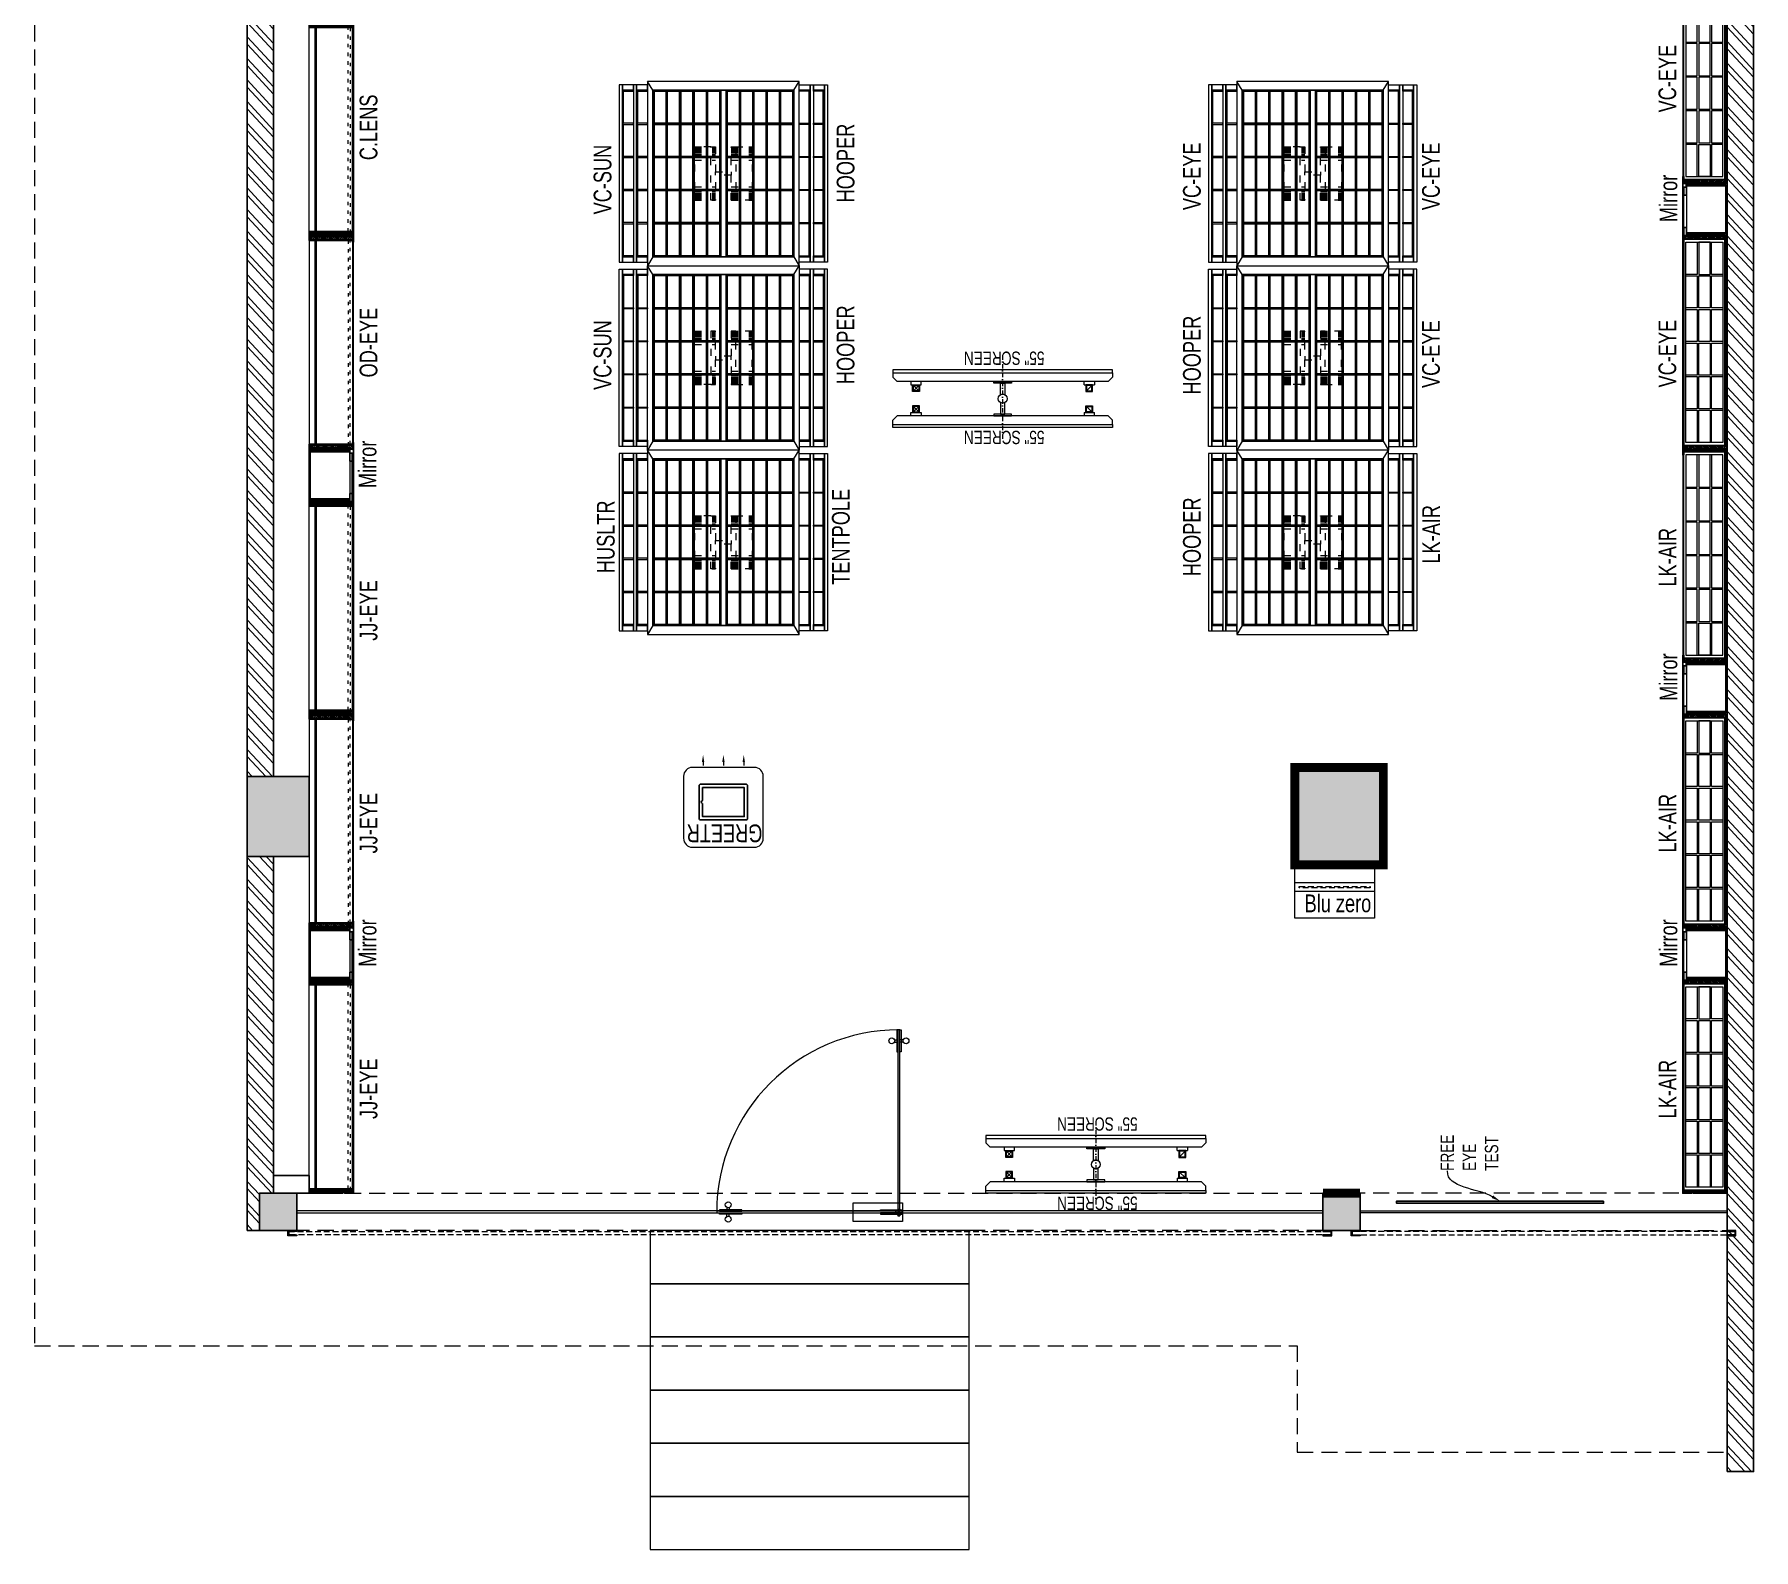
# Model space of a CAD drawing. Header units: feet. Extents: x 6770672 to 6780372, y -5590075 to -5575168.
# Drawn here: x 6770672 to 6780372, y -5590075 to -5581528 of the extents above; entities that cross this region are included whole.
import ezdxf
from ezdxf import colors
from ezdxf.entities.mleader import LeaderData, LeaderLine
from ezdxf.math import Vec2, Vec3

# ---------------------------------------------------------------- set-up
doc = ezdxf.new("R2010")
doc.units = ezdxf.units.FT
doc.header["$LTSCALE"] = 33
doc.header["$MEASUREMENT"] = 0
for name, pattern in [('a_p6_plan_L18$0$HIDDEN', [0.375, 0.25, -0.125]), ('ACAD_ISO03W100', [30, 12, -18]), ('D10_DASHED', [0.75, 0.5, -0.25]), ('DASHDOT2', [0.5, 0.25, -0.125, 0, -0.125]), ('HIDDENX2', [0.75, 0.5, -0.25])]:
    doc.linetypes.add(name, pattern=pattern)
for name, color, linetype, lineweight in [('A-Glazing', 4, 'Continuous', 20), ('A-shutter', 8, 'Continuous', 18), ('beam', 90, 'Continuous', 9), ('Glazing', 141, 'Continuous', 15), ('LENS-DIM', 252, 'Continuous', 5), ('LENS-FURNITURE', 13, 'Continuous', 9), ('LENS-PARTITION', 21, 'Continuous', 25), ('LENS-TEXT', 31, 'Continuous', 5), ('LENS_DIMENSION', 193, 'Continuous', 0), ('LENS_TEXT', 31, 'Continuous', 5), ('LK-EQPMT', 3, 'Continuous', 18), ('LK-FF&E FLOOR', 1, 'Continuous', 9), ('LK-FF&E WALL', 1, 'Continuous', 9), ('LK-IT', 3, 'Continuous', 18), ('LK-MIRROR', 133, 'Continuous', 13), ('LN-ELEVATION-1', 81, 'Continuous', 25), ('LN-ELEVATION-2', 103, 'Continuous', 20), ('LN-ELEVATION-3', 125, 'Continuous', 18), ('LN-ELEVATION-4', 145, 'Continuous', 13), ('LN-ELEVATION-5', 167, 'Continuous', 5), ('LN-HATCH', 251, 'Continuous', 0), ('PLANO-TXT', 252, 'Continuous', 5), ('rolling shutter', 1, 'Continuous', 5), ('Steps', 4, 'Continuous', 9)]:
    doc.layers.add(name, color=color, linetype=linetype, lineweight=lineweight)
doc.layers.add('A-WALL', color=1, linetype='Continuous')
doc.layers.add('column', color=10, linetype='Continuous')
doc.styles.add('LK TXT', font='GILC____.TTF', dxfattribs={"height": 100})
doc.styles.get("Standard").update_dxf_attribs({"font": 'GILC____.TTF'})
pattern_1 = [(45, (7858054.0837, 3504049.203), (-4.4901280605, 4.4901280605), [])]

# ---------------------------------------------------------------- blocks, each defined once
blk = doc.blocks.new('*U39')
at = {"layer": 'A-shutter', "color": 5, "ltscale": 10}
for points in [[(41041486, -1561539.2), (41041486, -1561544.2), (41041441, -1561544.2), (41041441, -1561564.2), (41041486, -1561564.2), (41041486, -1561569.2), (41041436, -1561569.2), (41041436, -1561539.2)], [(41043556, -1561539.2), (41043556, -1561544.2), (41043601, -1561544.2), (41043601, -1561564.2), (41043556, -1561564.2), (41043556, -1561569.2), (41043606, -1561569.2), (41043606, -1561539.2)]]:
    blk.add_lwpolyline(points, close=True, dxfattribs=at)
at = {"layer": 'A-shutter', "color": 5, "linetype": 'HIDDENX2', "ltscale": 2}
blk.add_lwpolyline([(41041441, -1561544.2), (41041441, -1561564.2), (41043601, -1561564.2), (41043601, -1561544.2)], close=True, dxfattribs=at)
blk = doc.blocks.new('*U40')
at = {"layer": 'A-shutter', "color": 5, "ltscale": 10}
for points in [[(41041486, -1561539.2), (41041486, -1561544.2), (41041441, -1561544.2), (41041441, -1561564.2), (41041486, -1561564.2), (41041486, -1561569.2), (41041436, -1561569.2), (41041436, -1561539.2)], [(41047276, -1561539.2), (41047276, -1561544.2), (41047321, -1561544.2), (41047321, -1561564.2), (41047276, -1561564.2), (41047276, -1561569.2), (41047326, -1561569.2), (41047326, -1561539.2)]]:
    blk.add_lwpolyline(points, close=True, dxfattribs=at)
at = {"layer": 'A-shutter', "color": 5, "linetype": 'HIDDENX2', "ltscale": 2}
blk.add_lwpolyline([(41041441, -1561544.2), (41041441, -1561564.2), (41047321, -1561564.2), (41047321, -1561544.2)], close=True, dxfattribs=at)
blk = doc.blocks.new('A$C3fdafdbe')
at = {"layer": 'column'}
h = blk.add_hatch(color=8, dxfattribs=at)
h.dxf.hatch_style = 1
h.paths.add_polyline_path([(7625, 13757.5), (7125, 13757.5), (7125, 13207.5), (7625, 13207.5)])
h.paths.add_polyline_path([(1550, 13710), (1200, 13710), (1200, 13260), (1550, 13260)])
h.paths.add_polyline_path([(1550, 8460), (1200, 8460), (1200, 8010), (1550, 8010)])
h.paths.add_polyline_path([(7625, 8507.5), (7125, 8507.5), (7125, 7957.5), (7625, 7957.5)])
h.paths.add_polyline_path([(7480, 860), (7270, 860), (7270, 650), (7480, 650)])
h.paths.add_polyline_path([(1480, 860), (1270, 860), (1270, 650), (1480, 650)])
h.paths.add_polyline_path([(1550, 3210), (1200, 3210), (1200, 2760), (1550, 2760)])
h = blk.add_hatch(dxfattribs=at)
h.set_pattern_fill('AR-CONC', color=256, scale=10)
h.set_pattern_definition([(50, (-15158185.9, 588570), (1821.84669, -159.39086), [190.5, -2095.5]), (355, (-15158186, 588570), (-352.43421, 1910.56845), [152.4, -1676.40584]), (100.451445, (-15158034.1, 588556.7), (1469.41247, 1751.17752), [161.90009, -1780.90245]), (46.1842, (-15158186, 589078), (2710.7904, -420.42328), [285.75, -3143.25]), (96.635558, (-15157960, 589043), (2374.04134, 2474.26125), [242.85023, -2671.3561]), (351.184151, (-15158186, 589078), (2374.04134, 2474.26125), [228.59967, -2514.5973]), (21, (-15157931.9, 588951), (1516.14391, -1022.65198), [190.5, -2095.5]), (326, (-15157932, 588951), (618.02028, 1841.87966), [152.4, -1676.4]), (71.451445, (-15157805.6, 588865.8), (2134.1642, 819.22769), [161.90009, -1780.89938]), (37.5, (-15158185.9, 588570), (30.886033, 845.55039), [0, -1656.08, 0, -1701.8, 0, -1682.75]), (7.5, (-15158185.9, 588570), (668.196625, 1001.80575), [0, -970.28, 0, -1617.98, 0, -641.35]), (327.5, (-15158752.3, 588570), (1355.905952, -57.28744), [0, -635, 0, -1981.2, 0, -2628.9]), (317.5, (-15159006.3, 588570), (1481.29181, 254.26491), [0, -825.5, 0, -1315.72, 0, -1866.9])])
h.paths.add_polyline_path([(7625, 13757.5), (7125, 13757.5), (7125, 13207.5), (7625, 13207.5)])
h = blk.add_hatch(color=8, dxfattribs=at)
h.dxf.hatch_style = 1
h.paths.add_polyline_path([(7611, 3262.1), (7111, 3262.1), (7111, 2712.1), (7611, 2712.1)])
at = {"layer": 'LN-HATCH'}
h = blk.add_hatch(dxfattribs=at)
h.set_pattern_fill('ANSI32', color=256, scale=222, angle=268.11052)
h.set_pattern_definition([(313.1105193, (-3157722.67, 5466645.49), (60.7755651, 56.8937008), []), (313.1105193, (-3157723.96, 5466606.27), (60.7755651, 56.8937008), [])])
h.paths.add_polyline_path([(9550, -710), (9700, -710), (9700, 13410), (9550, 13410)])
h.paths.add_polyline_path([(9700, 13410), (7625, 13410), (7625, 13560), (9700, 13560)])
h.paths.add_polyline_path([(7125, 13410), (1550, 13410), (1550, 13560), (7125, 13560)])
h.paths.add_polyline_path([(1350, 13260), (1200, 13260), (1200, 8460), (1350, 8460)])
h.paths.add_polyline_path([(1350, 8010), (1200, 8010), (1200, 3210), (1350, 3210)])
h.paths.add_polyline_path([(1200, 650), (1270, 650), (1270, 860), (1350, 860), (1350, 2760), (1200, 2760)])
at = {"layer": 'A-WALL'}
for points in [[(7125, 13410), (1550, 13410), (1550, 13560), (7125, 13560)], [(9700, 13410), (7625, 13410), (7625, 13560), (9700, 13560)], [(9550, -710), (9700, -710), (9700, 13410), (9550, 13410)], [(1350, 13260), (1200, 13260), (1200, 8460), (1350, 8460)], [(1350, 8010), (1200, 8010), (1200, 3210), (1350, 3210)], [(1200, 650), (1270, 650), (1270, 860), (1350, 860), (1350, 2760), (1200, 2760)]]:
    blk.add_lwpolyline(points, close=True, dxfattribs=at)
at = {"layer": 'beam', "linetype": 'a_p6_plan_L18$0$HIDDEN', "lineweight": 5, "ltscale": 11}
for p, q in [((1200, 13710), (0, 13710)), ((0, 13710), (0, 650)), ((0, 650), (0, 0)), ((0, 0), (7125, 0)), ((7125, 0), (7125, -600)), ((7125, -600), (9550, -600))]:
    blk.add_line(p, q, dxfattribs=at)
for points in [[(1480, 860), (7270, 860), (7270, 650), (1480, 650)], [(7480, 650), (9550, 650), (9550, 860), (7480, 860)]]:
    blk.add_lwpolyline(points, close=True, dxfattribs=at)
at = {"layer": 'column'}
for points in [[(1200, 13710), (1550, 13710), (1550, 13260), (1200, 13260)], [(7125, 13757.5), (7625, 13757.5), (7625, 13207.5), (7125, 13207.5)], [(1200, 8460), (1550, 8460), (1550, 8010), (1200, 8010)], [(7125, 8507.5), (7625, 8507.5), (7625, 7957.5), (7125, 7957.5)], [(1200, 3210), (1550, 3210), (1550, 2760), (1200, 2760)], [(7111, 3262.1), (7611, 3262.1), (7611, 2712.1), (7111, 2712.1)], [(1270, 860), (1480, 860), (1480, 650), (1270, 650)], [(7270, 860), (7480, 860), (7480, 650), (7270, 650)]]:
    blk.add_lwpolyline(points, close=True, dxfattribs=at)
at = {"layer": 'rolling shutter', "color": 2, "xscale": -1}
blk.add_blockref('*U40', (41048756, 1562188.8), dxfattribs=at)
at = {"layer": 'rolling shutter', "color": 2}
blk.add_blockref('*U39', (-41034006, 1562188.8), dxfattribs=at)
blk = doc.blocks.new('Entrance Door')
at = {"layer": 'Glazing', "ltscale": 111}
blk.add_hatch(color=256, dxfattribs=at).paths.add_polyline_path([(18, -35), (18, -1235), (30, -1235), (30, -35)])
at = {"layer": 'Glazing'}
for p, q in [((30, -54), (18, -66)), ((1118, -31), (1118, -54)), ((1118, -89), (1118, -66)), ((1133, -31), (1133, -54)), ((1133, -89), (1133, -66))]:
    blk.add_line(p, q, dxfattribs=at)
at = {"layer": 'Glazing', "ltscale": 44}
for p, q in [((-5, -1156), (18, -1156)), ((-5, -1171), (18, -1171)), ((53, -1156), (30, -1156)), ((53, -1171), (30, -1171))]:
    blk.add_line(p, q, dxfattribs=at)
at = {"layer": 'Glazing'}
for points in [[(320, -120), (0, -120), (0, 0), (320, 0)], [(0, -54), (142, -54), (142, -47), (0, -47)], [(0, -66), (142, -66), (142, -74), (0, -74)], [(1181, -54), (1038, -54), (1038, -47), (1181, -47)], [(1181, -66), (1038, -66), (1038, -74), (1181, -74)]]:
    blk.add_lwpolyline(points, close=True, dxfattribs=at)
at = {"layer": 'Glazing', "ltscale": 222}
blk.add_lwpolyline([(-2, -66), (1199, -66), (1199, -54), (-2, -54)], close=True, dxfattribs=at)
at = {"layer": 'Glazing', "ltscale": 111}
blk.add_lwpolyline([(18, -35), (18, -1235), (30, -1235), (30, -35)], close=True, dxfattribs=at)
at = {"layer": 'Glazing', "ltscale": 44}
for points in [[(18, -1093), (18, -1235), (10, -1235), (10, -1093)], [(30, -1093), (30, -1235), (37, -1235), (37, -1093)]]:
    blk.add_lwpolyline(points, close=True, dxfattribs=at)
at = {"layer": 'Glazing'}
for centre, radius in [((1125, -14), 19), ((24, -59), 19.8), ((1125, -107), 19)]:
    blk.add_circle(centre, radius, dxfattribs=at)
at = {"layer": 'Glazing', "ltscale": 44}
for centre in [(-22, -1164), (70, -1164)]:
    blk.add_circle(centre, 19, dxfattribs=at)
at = {"layer": 'Glazing', "ltscale": 222}
blk.add_arc((24, -60), 1175, 270, 359.9996, dxfattribs=at)
blk = doc.blocks.new('VC HD 1200')
at = {"layer": 'LN-HATCH', "ltscale": 0.5}
h = blk.add_hatch(dxfattribs=at)
h.set_pattern_fill('ANSI31', color=256, scale=2)
h.set_pattern_definition([(45, (3760859.753, 1795248.936), (-4.490128061, 4.490128061), [])])
h.paths.add_polyline_path([(-1200, 250), (-1200, 60), (-1194, 60), (-1194, 50), (-1200, 50), (-1200, 6), (-1182, 6), (-1182, 250)])
h = blk.add_hatch(dxfattribs=at)
h.set_pattern_fill('ANSI31', color=256, scale=2)
h.set_pattern_definition(pattern_1)
h.paths.add_polyline_path([(0, 250), (0, 60), (-6, 60), (-6, 50), (0, 50), (0, 6), (-18, 6), (-18, 250)])
h = blk.add_hatch(dxfattribs=at)
h.set_pattern_fill('ANSI31', color=256, scale=2)
h.set_pattern_definition([(45, (7858047.0837, 3504049.203), (-4.4901280605, 4.4901280605), [])])
h.paths.add_polyline_path([(-1165, 6), (-1165, 0), (-1200, 0), (-1200, 6)])
h = blk.add_hatch(dxfattribs=at)
h.set_pattern_fill('ANSI31', color=256, scale=2)
h.set_pattern_definition(pattern_1)
h.paths.add_polyline_path([(-28, 6), (-28, 0), (0, 0), (0, 6)])
at = {"layer": 'LN-ELEVATION-1', "ltscale": 0.5}
for points in [[(-1200, 250), (-1200, 60), (-1194, 60), (-1194, 50), (-1200, 50), (-1200, 6), (-1182, 6), (-1182, 250)], [(-18, 238), (-1182, 238), (-1182, 244), (-18, 244)], [(0, 250), (0, 60), (-6, 60), (-6, 50), (0, 50), (0, 6), (-18, 6), (-18, 250)], [(-1165, 6), (-1165, 0), (-1200, 0), (-1200, 6)], [(-35, 6), (-35, 0), (0, 0), (0, 6)]]:
    blk.add_lwpolyline(points, close=True, dxfattribs=at)
at = {"layer": 'LN-ELEVATION-3', "ltscale": 0.5}
for p, q in [((-1182, 250), (-18, 250)), ((-1165, 6), (-35, 6)), ((-35, 0), (-1165, 0))]:
    blk.add_line(p, q, dxfattribs=at)
for points in [[(-1165, 226), (-35, 226), (-35, 18), (-1165, 18)], [(-1165, 226), (-983.3, 226), (-983.3, 162), (-1165, 162)], [(-975.3, 226), (-793.7, 226), (-793.7, 162), (-975.3, 162)], [(-785.7, 226), (-604, 226), (-604, 162), (-785.7, 162)], [(-596, 226), (-414.3, 226), (-414.3, 162), (-596, 162)], [(-406.3, 226), (-224.7, 226), (-224.7, 162), (-406.3, 162)], [(-216.7, 226), (-35, 226), (-35, 162), (-216.7, 162)], [(-1165, 90), (-983.3, 90), (-983.3, 154), (-1165, 154)], [(-975.3, 154), (-793.7, 154), (-793.7, 90), (-975.3, 90)], [(-785.7, 154), (-604, 154), (-604, 90), (-785.7, 90)], [(-596, 154), (-414.3, 154), (-414.3, 90), (-596, 90)], [(-406.3, 154), (-224.7, 154), (-224.7, 90), (-406.3, 90)], [(-216.7, 154), (-35, 154), (-35, 90), (-216.7, 90)], [(-1165, 82), (-983.3, 82), (-983.3, 18), (-1165, 18)], [(-975.3, 82), (-793.7, 82), (-793.7, 18), (-975.3, 18)], [(-785.7, 82), (-604, 82), (-604, 18), (-785.7, 18)], [(-596, 82), (-414.3, 82), (-414.3, 18), (-596, 18)], [(-406.3, 82), (-224.7, 82), (-224.7, 18), (-406.3, 18)], [(-216.7, 82), (-35, 82), (-35, 18), (-216.7, 18)]]:
    blk.add_lwpolyline(points, close=True, dxfattribs=at)
blk = doc.blocks.new('MIRROR')
at = {"layer": 'LN-HATCH', "ltscale": 0.5}
h = blk.add_hatch(dxfattribs=at)
h.set_pattern_fill('ANSI31', color=256, scale=2)
h.set_pattern_definition([(45, (4060433.7416, 1708720.787), (-4.4901280605, 4.4901280605), [])])
h.paths.add_polyline_path([(212.9, 101.3), (230.9, 101.3), (230.9, -127.7), (212.9, -127.7)])
h.paths.add_polyline_path([(230.9, 95.3), (494.9, 95.3), (494.9, 101.3), (230.9, 101.3)])
h.paths.add_polyline_path([(512.9, 101.3), (494.9, 101.3), (494.9, -127.7), (512.9, -127.7)])
at = {"layer": 'Defpoints'}
blk.add_lwpolyline([(512.9, 101.3), (212.9, 101.3), (212.9, -148.7), (512.9, -148.7)], close=True, dxfattribs=at)
at = {"layer": 'LN-ELEVATION-1'}
for points in [[(212.9, 101.3), (230.9, 101.3), (230.9, -127.7), (212.9, -127.7)], [(230.9, 95.3), (494.9, 95.3), (494.9, 101.3), (230.9, 101.3)], [(512.9, 101.3), (494.9, 101.3), (494.9, -127.7), (512.9, -127.7)], [(259.9, -141.7), (259.9, -127.7), (214.9, -127.7), (214.9, -148.7), (223.9, -148.7), (223.9, -147.2), (216.4, -147.2), (216.4, -141.7)], [(442.9, -141.7), (442.9, -127.7), (487.9, -127.7), (487.9, -148.7), (478.9, -148.7), (478.9, -147.2), (486.4, -147.2), (486.4, -141.7)], [(504.9, -148.7), (504.9, -147.2), (509.4, -147.2), (509.4, -129.2), (487.9, -129.2), (487.9, -127.7), (510.9, -127.7), (510.9, -148.7)]]:
    blk.add_lwpolyline(points, close=True, dxfattribs=at)
at = {"layer": 'LN-ELEVATION-2', "color": 4, "lineweight": 0}
blk.add_lwpolyline([(216.4, -141.7), (486.4, -141.7), (486.4, -147.2), (216.4, -147.2)], close=True, dxfattribs=at)
at = {"layer": 'LN-ELEVATION-2'}
blk.add_lwpolyline([(259.9, -141.7), (442.9, -141.7), (442.9, -127.7), (259.9, -127.7)], close=True, dxfattribs=at)
at = {"layer": 'LN-ELEVATION-4', "ltscale": 0.5}
blk.add_line((478.9, -148.7), (223.9, -148.7), dxfattribs=at)
blk = doc.blocks.new('GREETR 450x450')
at = {"layer": 'LN-ELEVATION-1', "linetype": 'ByBlock', "lineweight": -2}
for p, q in [((481.3, 339.7), (461, 339.7)), ((481.3, 225), (461, 225)), ((481.3, 110.3), (461, 110.3))]:
    blk.add_line(p, q, dxfattribs=at)
at = {"layer": 'LN-ELEVATION-1'}
for points in [[(355.5, 98.3), (355.5, 352.3, 0.414214), (345.5, 362.3), (163.5, 362.3, 0.414214), (153.5, 352.3), (153.5, 98.3, 0.414214), (163.5, 88.3), (345.5, 88.3, 0.414214)], [(264, 342.8), (336.5, 342.8), (336.5, 107.8), (172.5, 107.8), (172.5, 342.8), (245, 342.8, 0.327538), (246.9, 344.2, -0.733799), (262.1, 344.2, 0.327538)]]:
    blk.add_lwpolyline(points, format="xyb", close=True, dxfattribs=at)
at = {"layer": 'LN-ELEVATION-1', "linetype": 'ByBlock', "lineweight": -2}
for points in [[(481.3, 346.4), (481.3, 333.1), (521.3, 339.7)], [(481.3, 231.7), (481.3, 218.3), (521.3, 225)], [(481.3, 116.9), (481.3, 103.6), (521.3, 110.3)]]:
    blk.add_solid(points, dxfattribs=at)
at = {"layer": 'LN-ELEVATION-2'}
blk.add_lwpolyline([(50, 0), (400, 0, 0.414214), (450, 50), (450, 400, 0.414214), (400, 450), (50, 450, 0.414214), (0, 400), (0, 50, 0.414214)], format="xyb", close=True, dxfattribs=at)
at = {"layer": 'LENS-TEXT', "color": 0, "linetype": 'Continuous', "ltscale": 3, "insert": (78.9, 218.7), "char_height": 100, "attachment_point": 5, "rotation": 90, "style": 'LK TXT'}
blk.add_mtext_dynamic_manual_height_columns('GREETR', width=353.056, gutter_width=0.5, heights=[0], dxfattribs=at)
blk = doc.blocks.new('JJ SH 1200')
at = {"layer": 'LN-HATCH', "ltscale": 0.5}
h = blk.add_hatch(dxfattribs=at)
h.set_pattern_fill('ANSI31', color=256, scale=2)
h.set_pattern_definition([(45, (4097187.331, 1708800.267), (-4.4901280605, 4.4901280605), [])])
h.paths.add_polyline_path([(792.1, 220), (792.1, 30), (786.1, 30), (786.1, 20), (792.1, 20), (792.1, -24), (767.1, -24), (767.1, 220)])
h.paths.add_polyline_path([(-382.9, 180), (767.1, 180), (767.1, 186), (-382.9, 186)])
h.paths.add_polyline_path([(757.1, -24), (757.1, -30), (792.1, -30), (792.1, -24)])
h.paths.add_polyline_path([(-407.9, 220), (-407.9, 30), (-401.9, 30), (-401.9, 20), (-407.9, 20), (-407.9, -24), (-382.9, -24), (-382.9, 220)])
h.paths.add_polyline_path([(-372.9, -24), (-372.9, -30), (-407.9, -30), (-407.9, -24)])
at = {"layer": 'LN-ELEVATION-1', "ltscale": 0.5}
for points in [[(-407.9, 220), (-407.9, 30), (-401.9, 30), (-401.9, 20), (-407.9, 20), (-407.9, -24), (-382.9, -24), (-382.9, 220)], [(792.1, 220), (792.1, 30), (786.1, 30), (786.1, 20), (792.1, 20), (792.1, -24), (767.1, -24), (767.1, 220)], [(-382.9, 180), (767.1, 180), (767.1, 186), (-382.9, 186)], [(-372.9, -24), (-372.9, -30), (-407.9, -30), (-407.9, -24)], [(757.1, -24), (757.1, -30), (792.1, -30), (792.1, -24)]]:
    blk.add_lwpolyline(points, close=True, dxfattribs=at)
at = {"layer": 'LN-ELEVATION-3', "ltscale": 0.5}
for p, q in [((767.1, 220), (-382.9, 220)), ((757.1, -24), (-372.9, -24)), ((-372.9, -30), (757.1, -30))]:
    blk.add_line(p, q, dxfattribs=at)
at = {"layer": 'LN-ELEVATION-4', "linetype": 'ACAD_ISO03W100', "ltscale": 0.05}
blk.add_lwpolyline([(767.1, 0), (-382.9, 0), (-382.9, -12), (767.1, -12)], close=True, dxfattribs=at)
blk = doc.blocks.new('55INCH')
at = {"layer": 'LK-EQPMT', "ltscale": 12}
for p, q in [((2111558.8, 1135690.5), (2111583.2, 1135690.5)), ((2111583.2, 1135690.5), (2111607.7, 1135666)), ((2111607.7, 1134473.9), (2111607.7, 1135666)), ((2111607.7, 1135587.9), (2111627.2, 1135587.9)), ((2111627.2, 1135587.9), (2111627.2, 1135529.3)), ((2111627.2, 1135529.3), (2111607.7, 1135529.3)), ((2111627.2, 1134610.6), (2111607.7, 1134610.6)), ((2111627.2, 1134610.6), (2111627.2, 1134552)), ((2111607.7, 1134552), (2111627.2, 1134552)), ((2111558.8, 1134449.5), (2111583.2, 1134449.5)), ((2111583.2, 1134449.5), (2111607.7, 1134473.9))]:
    blk.add_line(p, q, dxfattribs=at)
at = {"layer": 'LK-EQPMT'}
for p, q in [((2111661.6, 1135543.3), (2111631, 1135573.9)), ((2111661.6, 1135573.9), (2111631, 1135543.3)), ((2111661.6, 1134597.1), (2111631, 1134566.5))]:
    blk.add_line(p, q, dxfattribs=at)
at = {"layer": 'LK-EQPMT', "ltscale": 12}
blk.add_lwpolyline([(2111542.6, 1135690.5), (2111558.8, 1135690.5), (2111558.8, 1134449.5), (2111542.6, 1134449.5)], close=True, dxfattribs=at)
at = {"layer": 'LK-EQPMT'}
for points in [[(2111627.2, 1135577.7), (2111627.2, 1135539.5), (2111665.4, 1135539.5), (2111665.4, 1135577.7)], [(2111631, 1135573.9), (2111631, 1135543.3), (2111661.6, 1135543.3), (2111661.6, 1135573.9)], [(2111627.2, 1134562.7), (2111627.2, 1134600.9), (2111665.4, 1134600.9), (2111665.4, 1134562.7)], [(2111631, 1134566.5), (2111631, 1134597.1), (2111661.6, 1134597.1), (2111661.6, 1134566.5)]]:
    blk.add_lwpolyline(points, close=True, dxfattribs=at)
blk = doc.blocks.new('BLUE ZERO')
at = {"layer": 'LENS-FURNITURE', "ltscale": 0.5}
for points in [[(86206.7, 120883.4), (86206.7, 120433.4), (85906.7, 120433.4), (85906.7, 120883.4)], [(86106.7, 120883.4), (86106.7, 120433.4), (86056.7, 120433.4), (86056.7, 120883.4)]]:
    blk.add_lwpolyline(points, close=True, dxfattribs=at)
at = {"layer": 'LENS-FURNITURE', "linetype": 'D10_DASHED', "ltscale": 2}
blk.add_lwpolyline([(86085.7, 120858.4), (86085.7, 120458.4), (86077.7, 120458.4), (86077.7, 120858.4)], close=True, dxfattribs=at)
blk = doc.blocks.new('ffgd')
at = {"layer": 'LN-ELEVATION-4', "linetype": 'ACAD_ISO03W100', "ltscale": 0.1}
blk.add_lwpolyline([(0, 47.3), (0, -41.5), (-20, -41.5), (-20, 47.3)], close=True, dxfattribs=at)
at = {"layer": 'LN-ELEVATION-5', "linetype": 'ACAD_ISO03W100', "ltscale": 0.1}
for p, q in [((-159.9, 165.7), (-159.9, 47.3)), ((-159.7, 165.7), (-159.7, 47.3)), ((-159.4, 165.7), (-159.4, 47.3)), ((-159, 165.7), (-159, 47.3)), ((-158.5, 165.7), (-158.5, 47.3)), ((-157.9, 165.7), (-157.9, 47.3)), ((-157.1, 165.7), (-157.1, 47.3)), ((-156.1, 165.7), (-156.1, 47.3)), ((-154.1, 165.7), (-154.1, 47.3)), ((-151.1, 165.7), (-151.1, 47.3)), ((-146.1, 165.7), (-146.1, 47.3)), ((-141.1, 165.7), (-141.1, 47.3)), ((-135.1, 165.7), (-135.1, 47.3)), ((-128.1, 165.7), (-128.1, 47.3)), ((-120.1, 165.7), (-120.1, 47.3)), ((-111.1, 165.7), (-111.1, 47.3)), ((-102.1, 165.7), (-102.1, 47.3)), ((-85, 165.7), (-85, 47.3)), ((65, 165.7), (65, 47.3)), ((82.1, 165.7), (82.1, 47.3)), ((91.1, 165.7), (91.1, 47.3)), ((100.1, 165.7), (100.1, 47.3)), ((108.1, 165.7), (108.1, 47.3)), ((115.1, 165.7), (115.1, 47.3)), ((121.1, 165.7), (121.1, 47.3)), ((126.1, 165.7), (126.1, 47.3)), ((131.1, 165.7), (131.1, 47.3)), ((134.1, 165.7), (134.1, 47.3)), ((136.1, 165.7), (136.1, 47.3)), ((137.1, 165.7), (137.1, 47.3)), ((137.9, 165.7), (137.9, 47.3)), ((138.5, 165.7), (138.5, 47.3)), ((139, 165.7), (139, 47.3)), ((139.4, 165.7), (139.4, 47.3)), ((139.7, 165.7), (139.7, 47.3)), ((139.9, 165.7), (139.9, 47.3)), ((-159.9, -41.5), (-159.9, -159.9)), ((-159.7, -41.5), (-159.7, -159.9)), ((-159.4, -41.5), (-159.4, -159.9)), ((-159, -41.5), (-159, -159.9)), ((-158.5, -41.5), (-158.5, -159.9)), ((-157.9, -41.5), (-157.9, -159.9)), ((-157.1, -41.5), (-157.1, -159.9)), ((-156.1, -41.5), (-156.1, -159.9)), ((-154.1, -41.5), (-154.1, -159.9)), ((-151.1, -41.5), (-151.1, -159.9)), ((-146.1, -41.5), (-146.1, -159.9)), ((-141.1, -41.5), (-141.1, -159.9)), ((-135.1, -41.5), (-135.1, -159.9)), ((-128.1, -41.5), (-128.1, -159.9)), ((-120.1, -41.5), (-120.1, -159.9)), ((-111.1, -41.5), (-111.1, -159.9)), ((-102.1, -41.5), (-102.1, -159.9)), ((-85, -41.5), (-85, -159.9)), ((65, -41.5), (65, -159.9)), ((82.1, -41.5), (82.1, -159.9)), ((91.1, -41.5), (91.1, -159.9)), ((100.1, -41.5), (100.1, -159.9)), ((108.1, -41.5), (108.1, -159.9)), ((115.1, -41.5), (115.1, -159.9)), ((121.1, -41.5), (121.1, -159.9)), ((126.1, -41.5), (126.1, -159.9)), ((131.1, -41.5), (131.1, -159.9)), ((134.1, -41.5), (134.1, -159.9)), ((136.1, -41.5), (136.1, -159.9)), ((137.1, -41.5), (137.1, -159.9)), ((137.9, -41.5), (137.9, -159.9)), ((138.5, -41.5), (138.5, -159.9)), ((139, -41.5), (139, -159.9)), ((139.4, -41.5), (139.4, -159.9)), ((139.7, -41.5), (139.7, -159.9)), ((139.9, -41.5), (139.9, -159.9))]:
    blk.add_line(p, q, dxfattribs=at)
for points in [[(140, 73), (140, 165.7), (-160, 165.7), (-160, 73)], [(140, -67.1), (140, -159.9), (-160, -159.9), (-160, -67.1)]]:
    blk.add_lwpolyline(points, dxfattribs=at)
for points in [[(140, 73), (140, 47.3), (-160, 47.3), (-160, 73)], [(140, -41.5), (140, -67.1), (-160, -67.1), (-160, -41.5)]]:
    blk.add_lwpolyline(points, close=True, dxfattribs=at)
blk = doc.blocks.new('EURO 1040 x 1175')
at = {"layer": 'LN-ELEVATION-1'}
for points in [[(-470, -327.4), (470, -327.4), (470, 467.6), (-470, 467.6)], [(-470, 85.1), (470, 85.1), (470, 467.6), (-470, 467.6)], [(-470, 386.6), (-283.2, 386.6), (-283.2, 392.6), (-470, 392.6)], [(-283.2, 85.1), (-277.2, 85.1), (-277.2, 467.6), (-283.2, 467.6)], [(-277.2, 386.6), (-96.4, 386.6), (-96.4, 392.6), (-277.2, 392.6)], [(-96.4, 85.1), (-90.4, 85.1), (-90.4, 467.6), (-96.4, 467.6)], [(-90.4, 386.6), (90.4, 386.6), (90.4, 392.6), (-90.4, 392.6)], [(90.4, 85.1), (96.4, 85.1), (96.4, 467.6), (90.4, 467.6)], [(96.4, 386.6), (277.2, 386.6), (277.2, 392.6), (96.4, 392.6)], [(277.2, 85.1), (283.2, 85.1), (283.2, 467.6), (277.2, 467.6)], [(283.2, 386.6), (470, 386.6), (470, 392.6), (283.2, 392.6)], [(-470, 311.2), (-283.2, 311.2), (-283.2, 317.2), (-470, 317.2)], [(-277.2, 311.2), (-96.4, 311.2), (-96.4, 317.2), (-277.2, 317.2)], [(-90.4, 311.2), (90.4, 311.2), (90.4, 317.2), (-90.4, 317.2)], [(96.4, 311.2), (277.2, 311.2), (277.2, 317.2), (96.4, 317.2)], [(283.2, 311.2), (470, 311.2), (470, 317.2), (283.2, 317.2)], [(-470, 235.8), (-283.2, 235.8), (-283.2, 241.8), (-470, 241.8)], [(-277.2, 235.8), (-96.4, 235.8), (-96.4, 241.8), (-277.2, 241.8)], [(-90.4, 235.8), (90.4, 235.8), (90.4, 241.8), (-90.4, 241.8)], [(96.4, 235.8), (277.2, 235.8), (277.2, 241.8), (96.4, 241.8)], [(283.2, 235.8), (470, 235.8), (470, 241.8), (283.2, 241.8)], [(-470, 160.4), (-283.2, 160.4), (-283.2, 166.4), (-470, 166.4)], [(-277.2, 160.4), (-96.4, 160.4), (-96.4, 166.4), (-277.2, 166.4)], [(-90.4, 160.4), (90.4, 160.4), (90.4, 166.4), (-90.4, 166.4)], [(96.4, 160.4), (277.2, 160.4), (277.2, 166.4), (96.4, 166.4)], [(283.2, 160.4), (470, 160.4), (470, 166.4), (283.2, 166.4)], [(-470, 85.1), (470, 85.1), (470, 55.1), (-470, 55.1)], [(-470, 55.1), (470, 55.1), (470, -327.4), (-470, -327.4)], [(-283.2, 55.1), (-277.2, 55.1), (-277.2, -327.4), (-283.2, -327.4)], [(-96.4, 55.1), (-90.4, 55.1), (-90.4, -327.4), (-96.4, -327.4)], [(90.4, 55.1), (96.4, 55.1), (96.4, -327.4), (90.4, -327.4)], [(277.2, 55.1), (283.2, 55.1), (283.2, -327.4), (277.2, -327.4)], [(-470, -20.3), (-283.2, -20.3), (-283.2, -26.3), (-470, -26.3)], [(-470, -95.7), (-283.2, -95.7), (-283.2, -101.7), (-470, -101.7)], [(-277.2, -20.3), (-96.4, -20.3), (-96.4, -26.3), (-277.2, -26.3)], [(-277.2, -95.7), (-96.4, -95.7), (-96.4, -101.7), (-277.2, -101.7)], [(-90.4, -20.3), (90.4, -20.3), (90.4, -26.3), (-90.4, -26.3)], [(-90.4, -95.7), (90.4, -95.7), (90.4, -101.7), (-90.4, -101.7)], [(96.4, -20.3), (277.2, -20.3), (277.2, -26.3), (96.4, -26.3)], [(96.4, -95.7), (277.2, -95.7), (277.2, -101.7), (96.4, -101.7)], [(283.2, -20.3), (470, -20.3), (470, -26.3), (283.2, -26.3)], [(283.2, -95.7), (470, -95.7), (470, -101.7), (283.2, -101.7)], [(-470, -171.1), (-283.2, -171.1), (-283.2, -177.1), (-470, -177.1)], [(-277.2, -171.1), (-96.4, -171.1), (-96.4, -177.1), (-277.2, -177.1)], [(-90.4, -171.1), (90.4, -171.1), (90.4, -177.1), (-90.4, -177.1)], [(96.4, -171.1), (277.2, -171.1), (277.2, -177.1), (96.4, -177.1)], [(283.2, -171.1), (470, -171.1), (470, -177.1), (283.2, -177.1)], [(-470, -246.4), (-283.2, -246.4), (-283.2, -252.4), (-470, -252.4)], [(-277.2, -246.4), (-96.4, -246.4), (-96.4, -252.4), (-277.2, -252.4)], [(-90.4, -246.4), (90.4, -246.4), (90.4, -252.4), (-90.4, -252.4)], [(96.4, -246.4), (277.2, -246.4), (277.2, -252.4), (96.4, -252.4)], [(283.2, -246.4), (470, -246.4), (470, -252.4), (283.2, -252.4)]]:
    blk.add_lwpolyline(points, close=True, dxfattribs=at)
for points in [[(-283.2, 461.6), (-464, 461.6), (-464, 317.2)], [(-96.4, 461.6), (-277.2, 461.6)], [(90.4, 461.6), (-90.4, 461.6)], [(277.2, 461.6), (96.4, 461.6)], [(464, 317.2), (464, 461.6), (283.2, 461.6)], [(-464, 311.2), (-464, 241.8)], [(464, 241.8), (464, 311.2)], [(-464, 235.8), (-464, 166.4)], [(464, 166.4), (464, 235.8)], [(-464, 160.4), (-464, 91.1), (-283.2, 91.1)], [(283.2, 91.1), (464, 91.1), (464, 160.4)], [(-464, -20.3), (-464, 49.1), (-283.2, 49.1)], [(-277.2, 91.1), (-96.4, 91.1)], [(-277.2, 49.1), (-96.4, 49.1)], [(-90.4, 91.1), (90.4, 91.1)], [(-90.4, 49.1), (90.4, 49.1)], [(96.4, 91.1), (277.2, 91.1)], [(96.4, 49.1), (277.2, 49.1)], [(283.2, 49.1), (464, 49.1), (464, -20.3)], [(-464, -95.7), (-464, -26.3)], [(464, -26.3), (464, -95.7)], [(-464, -171.1), (-464, -101.7)], [(-283.2, -321.4), (-464, -321.4), (-464, -177.1)], [(464, -177.1), (464, -321.4), (283.2, -321.4)], [(464, -101.7), (464, -171.1)], [(-96.4, -321.4), (-277.2, -321.4)], [(90.4, -321.4), (-90.4, -321.4)], [(277.2, -321.4), (96.4, -321.4)]]:
    blk.add_lwpolyline(points, dxfattribs=at)
at = {"layer": 'LN-ELEVATION-2'}
blk.add_lwpolyline([(-520, -357.4), (520, -357.4), (520, 497.6), (-520, 497.6)], close=True, dxfattribs=at)
for points in [[(-470, 467.6), (-520, 497.6)], [(470, 467.6), (520, 497.6)], [(-470, -327.4), (-520, -357.4)], [(470, -327.4), (520, -357.4)]]:
    blk.add_lwpolyline(points, dxfattribs=at)
at = {"layer": 'LN-ELEVATION-3'}
for points in [[(-500, 559.6), (500, 559.6), (500, 577.6), (-500, 577.6)], [(-500, 497.6), (-470, 497.6), (-470, 559.6), (-500, 559.6)], [(470, 497.6), (500, 497.6), (500, 559.6), (470, 559.6)], [(-500, -357.4), (-470, -357.4), (-470, -419.4), (-500, -419.4)], [(470, -357.4), (500, -357.4), (500, -419.4), (470, -419.4)], [(-500, -419.4), (500, -419.4), (500, -437.4), (-500, -437.4)]]:
    blk.add_lwpolyline(points, close=True, dxfattribs=at)
at = {"layer": 'LN-ELEVATION-4'}
for points in [[(-500, 639.6), (500, 639.6), (500, 657.6), (-500, 657.6)], [(-500, 577.6), (-470, 577.6), (-470, 639.6), (-500, 639.6)], [(470, 577.6), (500, 577.6), (500, 639.6), (470, 639.6)], [(-470, 497.6), (-464, 497.6), (-464, 559.6), (-470, 559.6)], [(-464, 553.6), (-283.2, 553.6), (-283.2, 559.6), (-464, 559.6)], [(-283.2, 497.6), (-277.2, 497.6), (-277.2, 559.6), (-283.2, 559.6)], [(-277.2, 553.6), (-96.4, 553.6), (-96.4, 559.6), (-277.2, 559.6)], [(-96.4, 497.6), (-90.4, 497.6), (-90.4, 559.6), (-96.4, 559.6)], [(-90.4, 553.6), (90.4, 553.6), (90.4, 559.6), (-90.4, 559.6)], [(90.4, 497.6), (96.4, 497.6), (96.4, 559.6), (90.4, 559.6)], [(96.4, 553.6), (277.2, 553.6), (277.2, 559.6), (96.4, 559.6)], [(277.2, 497.6), (283.2, 497.6), (283.2, 559.6), (277.2, 559.6)], [(283.2, 553.6), (464, 553.6), (464, 559.6), (283.2, 559.6)], [(464, 497.6), (470, 497.6), (470, 559.6), (464, 559.6)], [(-470, -357.4), (-464, -357.4), (-464, -419.4), (-470, -419.4)], [(-283.2, -357.4), (-277.2, -357.4), (-277.2, -419.4), (-283.2, -419.4)], [(-96.4, -357.4), (-90.4, -357.4), (-90.4, -419.4), (-96.4, -419.4)], [(90.4, -357.4), (96.4, -357.4), (96.4, -419.4), (90.4, -419.4)], [(277.2, -357.4), (283.2, -357.4), (283.2, -419.4), (277.2, -419.4)], [(464, -357.4), (470, -357.4), (470, -419.4), (464, -419.4)], [(-500, -437.4), (-470, -437.4), (-470, -499.4), (-500, -499.4)], [(-464, -413.4), (-283.2, -413.4), (-283.2, -419.4), (-464, -419.4)], [(-277.2, -413.4), (-96.4, -413.4), (-96.4, -419.4), (-277.2, -419.4)], [(-90.4, -413.4), (90.4, -413.4), (90.4, -419.4), (-90.4, -419.4)], [(96.4, -413.4), (277.2, -413.4), (277.2, -419.4), (96.4, -419.4)], [(283.2, -413.4), (464, -413.4), (464, -419.4), (283.2, -419.4)], [(470, -437.4), (500, -437.4), (500, -499.4), (470, -499.4)], [(-500, -499.4), (500, -499.4), (500, -517.4), (-500, -517.4)]]:
    blk.add_lwpolyline(points, close=True, dxfattribs=at)
at = {"layer": 'LN-ELEVATION-5'}
for points in [[(-470, 577.6), (-464, 577.6), (-464, 639.6), (-470, 639.6)], [(-464, 633.6), (-283.2, 633.6), (-283.2, 639.6), (-464, 639.6)], [(-283.2, 577.6), (-277.2, 577.6), (-277.2, 639.6), (-283.2, 639.6)], [(-277.2, 633.6), (-96.4, 633.6), (-96.4, 639.6), (-277.2, 639.6)], [(-96.4, 577.6), (-90.4, 577.6), (-90.4, 639.6), (-96.4, 639.6)], [(-90.4, 633.6), (90.4, 633.6), (90.4, 639.6), (-90.4, 639.6)], [(90.4, 577.6), (96.4, 577.6), (96.4, 639.6), (90.4, 639.6)], [(96.4, 633.6), (277.2, 633.6), (277.2, 639.6), (96.4, 639.6)], [(277.2, 577.6), (283.2, 577.6), (283.2, 639.6), (277.2, 639.6)], [(283.2, 633.6), (464, 633.6), (464, 639.6), (283.2, 639.6)], [(464, 577.6), (470, 577.6), (470, 639.6), (464, 639.6)], [(-470, -437.4), (-464, -437.4), (-464, -499.4), (-470, -499.4)], [(-283.2, -437.4), (-277.2, -437.4), (-277.2, -499.4), (-283.2, -499.4)], [(-96.4, -437.4), (-90.4, -437.4), (-90.4, -499.4), (-96.4, -499.4)], [(90.4, -437.4), (96.4, -437.4), (96.4, -499.4), (90.4, -499.4)], [(277.2, -437.4), (283.2, -437.4), (283.2, -499.4), (277.2, -499.4)], [(464, -437.4), (470, -437.4), (470, -499.4), (464, -499.4)], [(-464, -493.4), (-283.2, -493.4), (-283.2, -499.4), (-464, -499.4)], [(-277.2, -493.4), (-96.4, -493.4), (-96.4, -499.4), (-277.2, -499.4)], [(-90.4, -493.4), (90.4, -493.4), (90.4, -499.4), (-90.4, -499.4)], [(96.4, -493.4), (277.2, -493.4), (277.2, -499.4), (96.4, -499.4)], [(283.2, -493.4), (464, -493.4), (464, -499.4), (283.2, -499.4)]]:
    blk.add_lwpolyline(points, close=True, dxfattribs=at)
at = {"layer": 'LENS-DIM'}
blk.add_blockref('ffgd', (10, 67.1), dxfattribs=at)

msp = doc.modelspace()

# ---------------------------------------------------------------- linework, layer by layer
msp.add_lwpolyline([(6779525.4, -5588109.5), (6778357.4, -5588109.5), (6778357.4, -5588121.5), (6779525.4, -5588121.5)], close=True)
at = {"layer": 'A-Glazing'}
for points in [[(6777941.6, -5588164.1), (6772151.6, -5588164.1), (6772151.6, -5588176.1), (6777941.6, -5588176.1)], [(6778151.6, -5588164.1), (6780221.6, -5588164.1), (6780221.6, -5588176.1), (6778151.6, -5588176.1)]]:
    msp.add_lwpolyline(points, close=True, dxfattribs=at)
at = {"layer": 'LENS-PARTITION'}
msp.add_lwpolyline([(6772221.6, -5588065.1), (6772021.6, -5588065.1), (6772021.6, -5587965.1), (6772221.6, -5587965.1)], close=True, dxfattribs=at)
at = {"layer": 'LK-IT', "color": 1, "linetype": 'DASHDOT2', "ltscale": 3}
for p, q in [((6776134.7, -5583338.5), (6776134.7, -5583827.5)), ((6776660.4, -5587658.1), (6776660.4, -5588147.1))]:
    msp.add_line(p, q, dxfattribs=at)
at = {"layer": 'LK-IT'}
for points in [[(6776084.7, -5583485.6), (6776184.7, -5583485.6), (6776184.7, -5583495.6), (6776084.7, -5583495.6)], [(6776084.7, -5583680.4), (6776184.7, -5583680.4), (6776184.7, -5583670.4), (6776084.7, -5583670.4)], [(6776610.4, -5587805.2), (6776710.4, -5587805.2), (6776710.4, -5587815.2), (6776610.4, -5587815.2)], [(6776610.4, -5588000.1), (6776710.4, -5588000.1), (6776710.4, -5587990.1), (6776610.4, -5587990.1)]]:
    msp.add_lwpolyline(points, close=True, dxfattribs=at)
for points in [[(6776122.2, -5583561.4), (6776122.2, -5583495.6), (6776147.2, -5583495.6), (6776147.2, -5583561.4, 0.267949), (6776122.2, -5583561.4, -1)], [(6776122.2, -5583604.7), (6776122.2, -5583670.4), (6776147.2, -5583670.4), (6776147.2, -5583604.7, -0.267949), (6776122.2, -5583604.7, 1)], [(6776647.9, -5587881), (6776647.9, -5587815.2), (6776672.9, -5587815.2), (6776672.9, -5587881, 0.267949), (6776647.9, -5587881, -1)], [(6776647.9, -5587924.3), (6776647.9, -5587990.1), (6776672.9, -5587990.1), (6776672.9, -5587924.3, -0.267949), (6776647.9, -5587924.3, 1)]]:
    msp.add_lwpolyline(points, format="xyb", dxfattribs=at)
at = {"layer": 'LK-IT', "color": 1}
for centre in [(6776134.7, -5583583), (6776660.4, -5587902.6)]:
    msp.add_circle(centre, 25, dxfattribs=at)
at = {"layer": 'LK-MIRROR', "linetype": 'ACAD_ISO03W100', "ltscale": 0.05, "const_width": 50}
msp.add_lwpolyline([(6778282.6, -5585663), (6777782.6, -5585663), (6777782.6, -5586213), (6778282.6, -5586213)], close=True, dxfattribs=at)
msp.add_lwpolyline([(6778151.6, -5588065.1), (6777941.6, -5588065.1)], dxfattribs=at)
at = {"layer": 'Steps'}
for points in [[(6775946.6, -5588275.1), (6774146.6, -5588275.1), (6774146.6, -5588575.1), (6775946.6, -5588575.1)], [(6775946.6, -5588575.1), (6774146.6, -5588575.1), (6774146.6, -5588875.1), (6775946.6, -5588875.1)], [(6775946.6, -5588875.1), (6774146.6, -5588875.1), (6774146.6, -5589175.1), (6775946.6, -5589175.1)], [(6775946.6, -5589175.1), (6774146.6, -5589175.1), (6774146.6, -5589475.1), (6775946.6, -5589475.1)], [(6775946.6, -5589475.1), (6774146.6, -5589475.1), (6774146.6, -5589775.1), (6775946.6, -5589775.1)], [(6775946.6, -5589775.1), (6774146.6, -5589775.1), (6774146.6, -5590075.1), (6775946.6, -5590075.1)]]:
    msp.add_lwpolyline(points, close=True, dxfattribs=at)

# ---------------------------------------------------------------- block references
at = {"layer": 'A-Glazing', "xscale": 0.8748404702498997, "yscale": 0.8748404702498997, "zscale": 0.8748404702498997, "rotation": 180.0000110912968}
msp.add_blockref('Entrance Door', (6775570.3, -5588223.6), dxfattribs=at)
at = {"layer": 'LENS_DIMENSION'}
msp.add_blockref('A$C3fdafdbe', (6770671.6, -5588925.1), dxfattribs=at)
at = {"layer": 'LK-FF&E FLOOR'}
for name, p, rotation in [('EURO 1040 x 1175', (6774629.2, -5582313), 90), ('EURO 1040 x 1175', (6777954.2, -5582313), 90), ('EURO 1040 x 1175', (6774629.2, -5584393), 90), ('EURO 1040 x 1175', (6777954.2, -5584393), 90), ('GREETR 450x450', (6774784.1, -5586113), 89.99999999999999), ('BLUE ZERO', (6898666, -5672419.7), 90)]:
    msp.add_blockref(name, p, dxfattribs=dict(at, rotation=rotation))
at = {"layer": 'LK-FF&E FLOOR', "xscale": -1, "rotation": 90}
for p in [(6774629.2, -5583353), (6777954.2, -5583353)]:
    msp.add_blockref('EURO 1040 x 1175', p, dxfattribs=at)
at = {"layer": 'LK-FF&E WALL', "xscale": -1}
for name, p, rotation in [('VC HD 1200', (6779971.6, -5581165.1), 270), ('JJ SH 1200', (6772441.6, -5581873.1), 90), ('MIRROR', (6780120.3, -5582878.1), 270), ('VC HD 1200', (6779971.6, -5583865.1), 270), ('JJ SH 1200', (6772441.6, -5584573.1), 90), ('MIRROR', (6780120.3, -5585578.1), 270), ('MIRROR', (6780120.3, -5587078.1), 270), ('JJ SH 1200', (6772441.6, -5587273.1), 90)]:
    msp.add_blockref(name, p, dxfattribs=dict(at, rotation=rotation))
at = {"layer": 'LK-FF&E WALL'}
for name, p, rotation in [('JJ SH 1200', (6772441.6, -5583457.2), 90), ('VC HD 1200', (6779971.6, -5583865.1), 270), ('MIRROR', (6772323, -5584378.1), 90), ('JJ SH 1200', (6772441.6, -5586157.2), 90.00000000000003), ('VC HD 1200', (6779971.6, -5586565.1), 270), ('MIRROR', (6772323, -5587078.1), 90), ('VC HD 1200', (6779971.6, -5588065.1), 270)]:
    msp.add_blockref(name, p, dxfattribs=dict(at, rotation=rotation))
at = {"layer": 'LK-IT', "xscale": -1, "rotation": 90}
for p in [(7911204.6, -3471877.9), (7911730.3, -3476197.5)]:
    msp.add_blockref('55INCH', p, dxfattribs=at)
at = {"layer": 'LK-IT', "rotation": 90}
for p in [(7911204.6, -7695288.1), (7911730.3, -7699607.7)]:
    msp.add_blockref('55INCH', p, dxfattribs=at)

# ---------------------------------------------------------------- texts
at = {"layer": 'LENS-TEXT', "color": 0, "linetype": 'Continuous', "ltscale": 3, "char_height": 75, "width": 783.964, "attachment_point": 5, "rotation": 180, "style": 'LK TXT'}
for insert in [(6776143.2, -5583354.2), (6776143.2, -5583801.2), (6776668.9, -5587673.9), (6776668.9, -5588120.9)]:
    msp.add_mtext('\\pt225;55" SCREEN', dxfattribs=dict(at, insert=insert))
at = {"layer": 'LENS_TEXT', "linetype": 'Continuous', "ltscale": 3, "char_height": 100, "width": 324.474, "attachment_point": 5, "rotation": 90, "style": 'LK TXT'}
for insert in [(6779891.6, -5582453.6), (6772551.6, -5583953.6), (6779891.6, -5585153.6), (6772551.6, -5586653.6), (6779891.6, -5586653.6)]:
    msp.add_mtext('{\\C7;Mirror}', dxfattribs=dict(at, insert=insert))
at = {"layer": 'PLANO-TXT', "linetype": 'Continuous', "ltscale": 3, "char_height": 100, "width": 244.677, "attachment_point": 5, "rotation": 90, "style": 'LK TXT'}
for s, insert in [('VC-EYE', (6779885.7, -5581777.6)), ('C.LENS', (6772557.5, -5582052.6)), ('HOOPER', (6775249.1, -5582253.9)), ('VC-EYE', (6777202.9, -5582328.8)), ('VC-EYE', (6778551.9, -5582328.8)), ('VC-SUN', (6773877.9, -5582347.2)), ('OD-EYE', (6772557.5, -5583266.8)), ('HOOPER', (6775249.1, -5583278.9)), ('HOOPER', (6777202.9, -5583337.2)), ('VC-SUN', (6773877.9, -5583337.2)), ('VC-EYE', (6778551.9, -5583331.9)), ('VC-EYE', (6779885.7, -5583329)), ('HUSLTR', (6773896, -5584362.2)), ('TENTPOLE', (6775222.2, -5584362.2)), ('HOOPER', (6777202.9, -5584362.2)), ('LK-AIR', (6778551.9, -5584348.3)), ('LK-AIR', (6779885.7, -5584477.6)), ('JJ-EYE', (6772557.5, -5584777.6)), ('JJ-EYE', (6772557.5, -5585977.6)), ('LK-AIR', (6779885.7, -5585977.6)), ('JJ-EYE', (6772557.5, -5587475.2)), ('LK-AIR', (6779885.7, -5587477.6))]:
    msp.add_mtext(s, dxfattribs=dict(at, insert=insert))
at = {"layer": 'PLANO-TXT', "linetype": 'Continuous', "ltscale": 3, "insert": (6778026.3, -5586430.5), "char_height": 100, "width": 510.552, "attachment_point": 5, "style": 'LK TXT'}
msp.add_mtext('\\pt800;Blu zero', dxfattribs=at)

# ---------------------------------------------------------------- leaders
at = {"layer": 'LENS_TEXT', "color": 1, "linetype": 'Continuous', "ltscale": 3}
ml = msp.add_multileader_mtext('Standard', dxfattribs=at)
ml.set_content('{\\C256;FREE EYE TEST}', color=1)
ml.set_leader_properties(color=256, linetype='ByLayer', lineweight=-1)
ml.build(insert=Vec2(0, 0))
ml.multileader.update_dxf_attribs({"leader_type": 2, "dogleg_length": 0.36, "arrow_head_size": 50})
ctx = ml.context
ctx.base_point, ctx.char_height, ctx.arrow_head_size, ctx.landing_gap_size, ctx.plane_origin, ctx.plane_x_axis, ctx.plane_y_axis = Vec3(6778643.6, -5587939.3), 75, 50, 0.09, Vec3(6777281.2, -5589217.1), Vec3(0, 1), Vec3(-1, 0)
notes = []
notes.append((ctx, [(0, (1, 1, 0), (6778643.6, -5587939.7), (0, 1), 0.36, [(1, [(6778941.4, -5588109.5)], 0, [])])]))
ctx.mtext.insert, ctx.mtext.text_direction, ctx.mtext.rotation, ctx.mtext.width, ctx.mtext.flow_direction = Vec3(6778605.6, -5587939.2), Vec3(0, 1), 1.570796, 354.238, 5
for ctx, leaders in notes:
    for number, flags, end, landing, length, lines in leaders:
        leader = LeaderData()
        leader.index, (leader.has_last_leader_line, leader.has_dogleg_vector, leader.attachment_direction) = number, flags
        leader.last_leader_point, leader.dogleg_vector, leader.dogleg_length = Vec3(end), Vec3(landing), length
        for number, points, colour, breaks in lines:
            line = LeaderLine()
            line.index, line.vertices, line.color, line.breaks = number, Vec3.list(points), colors.encode_raw_color(colour), breaks
            leader.lines.append(line)
        ctx.leaders.append(leader)

doc.saveas('drawing.dxf')
